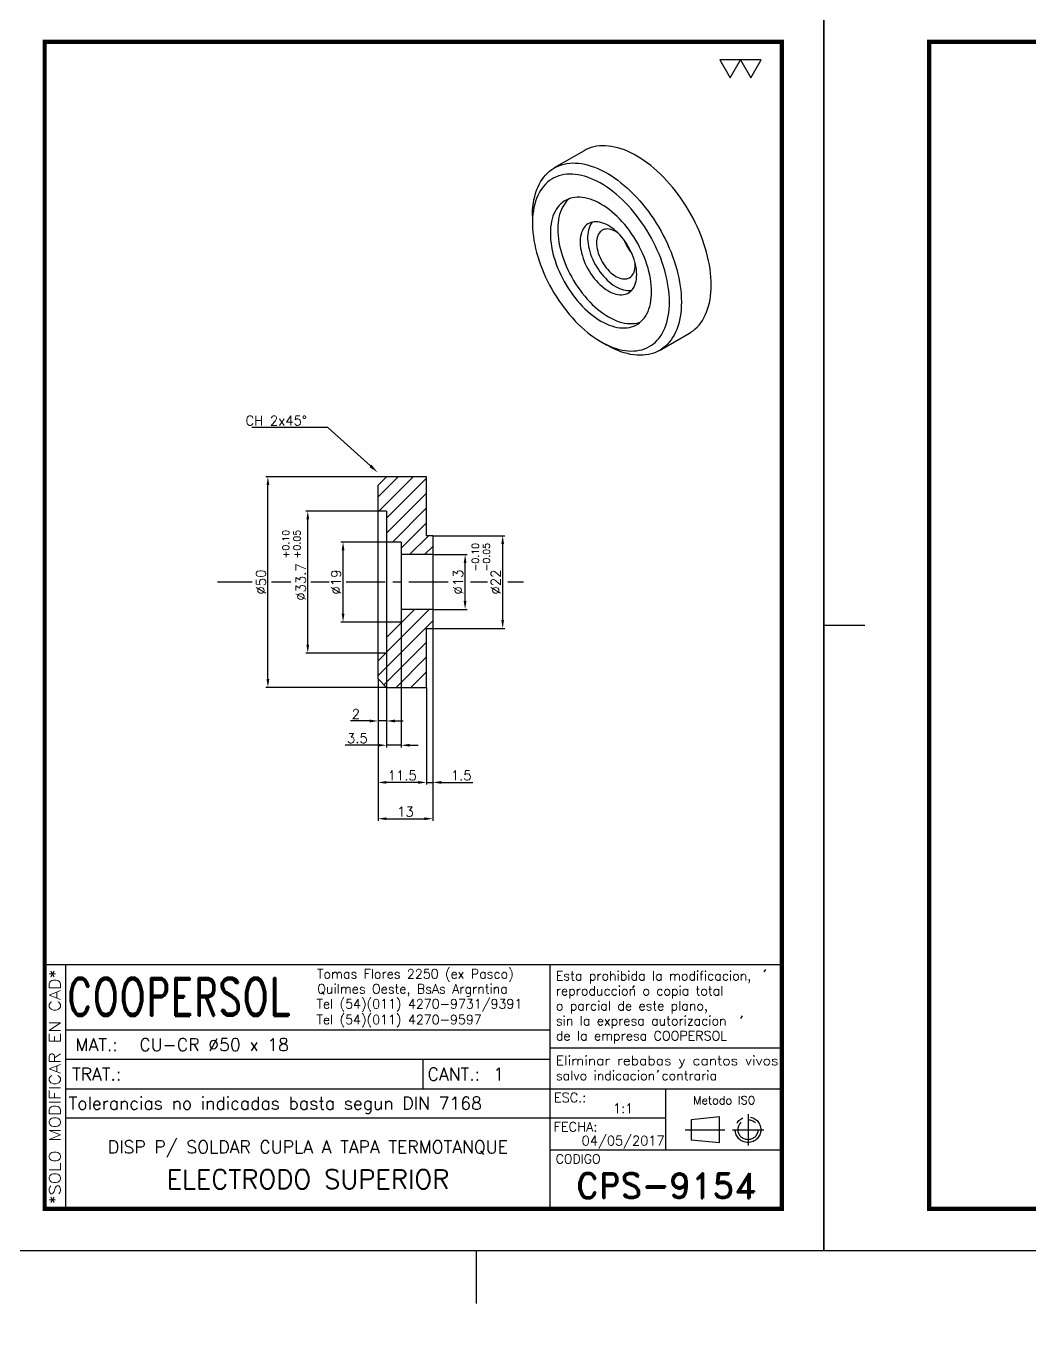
# Model space of a CAD drawing. Extents: x -13768 to 18086, y -10615 to 1188.
# Drawn here: x 1070.6 to 1308.9, y -18.5 to 290.7 of the extents above; entities that cross this region are included whole.
import ezdxf
from ezdxf import colors
from ezdxf.entities.mleader import LeaderData, LeaderLine
from ezdxf.enums import TextEntityAlignment as Align
from ezdxf.math import Vec2, Vec3

# ---------------------------------------------------------------- set-up
doc = ezdxf.new("R2010")
doc.units = 0
doc.header["$LTSCALE"] = 7.5
doc.header["$MEASUREMENT"] = 0
doc.linetypes.add('CENTER', pattern=[2, 1.25, -0.25, 0.25, -0.25])
doc.layers.get('0').update_dxf_attribs({"linetype": 'CONTINUOUS'})
doc.layers.get('DEFPOINTS').update_dxf_attribs({"linetype": 'CONTINUOUS'})
for name, color, linetype in [('0-CO', 3, 'CONTINUOUS'), ('1', 1, 'CENTER'), ('CL', 1, 'CENTER'), ('CO', 3, 'CONTINUOUS'), ('FI', 1, 'CONTINUOUS'), ('RY', 5, 'CONTINUOUS')]:
    doc.layers.add(name, color=color, linetype=linetype)
doc.styles.add('ROMAND', font='ROMAND')
doc.styles.add('ROMANS', font='ROMANS.SHX')
doc.dimstyles.new('1', dxfattribs={"dimtxt": 2.3, "dimasz": 2, "dimexe": 0.5, "dimexo": 0.0625, "dimgap": 0.5, "dimtad": 1, "dimdec": 4, "dimdsep": 46, "dimtxsty": 'ROMANS', "dimcen": -2, "dimclrt": 7, "dimadec": 0, "dimazin": 0, "dimtfac": 0.869565, "dimtdec": 4, "dimtmove": 0, "dimatfit": 3, "dimfxl": 1, "dimtolj": 1, "dimarcsym": 0})

# ---------------------------------------------------------------- blocks, each defined once
blk = doc.blocks.new('A4G')
blk.add_line((0, 148.5), (9.75, 148.5))
blk.add_lwpolyline([(0, 297), (210, 297), (210, 0), (0, 0)], close=True)
at = {"const_width": 1}
blk.add_lwpolyline([(25, 287), (200, 287), (200, 10), (25, 10)], close=True, dxfattribs=at)
blk = doc.blocks.new('COOPERSOLROT-02')
for p, q in [((0, 58), (175, 58)), ((0, 0), (0, 58)), ((5, 0), (5, 58)), ((120, 0), (120, 58)), ((175, 0), (175, 58)), ((5, 42.5), (120, 42.5)), ((120, 38.19), (175, 38.19)), ((5, 35.5), (120, 35.5)), ((89.89, 28.5), (89.89, 35.5)), ((5, 28.5), (175, 28.5)), ((147.5, 14), (147.5, 28.5)), ((147.5, 21.5), (5, 21.5)), ((120, 14), (175, 14)), ((0, 0), (175, 0))]:
    blk.add_line(p, q)
at = {"color": 1, "linetype": 'CENTER'}
blk.add_line((166.98, 22.51), (166.98, 15.06), dxfattribs=at)
for points in [[(152.09, 18.79), (161.93, 18.79)], [(163.26, 18.79), (170.71, 18.79)]]:
    blk.add_lwpolyline(points, dxfattribs=at)
at = {"layer": '1'}
for points in [[(170.85, 56.26), (171.21, 56.85)], [(139.66, 52.43), (140.02, 53.02)], [(165.28, 45.22), (165.64, 45.81)], [(145.46, 32.42), (145.82, 33.01)]]:
    blk.add_lwpolyline(points, dxfattribs=at)
blk.add_lwpolyline([(160.25, 18.79), (160.25, 21.83), (153.47, 21.16), (153.47, 16.41), (160.25, 15.74)], close=True, dxfattribs=at)
for radius in [3.05, 2.37]:
    blk.add_circle((166.98, 18.79), radius, dxfattribs=at)
at = {"style": 'ROMANS', "width": 0.996387}
blk.add_text('*SOLO MODIFICAR EN CAD*', height=2.7, rotation=90, dxfattribs=at).set_placement((3.77, 1.09), (3.77, 56.81), align=Align.FIT)
at = {"style": 'ROMAND', "width": 0.75}
blk.add_text('COOPERSOL', height=9, dxfattribs=at).set_placement((5.26, 45.85))
at = {"style": 'ROMANS'}
for s, p in [('MAT.:', (7.32, 37.47)), ('TRAT.:', (6.5, 30.47)), ('CANT.:', (90.89, 30.47)), ('Tolerancias no indicadas basta segun DIN 7168', (5.7, 23.56))]:
    blk.add_text(s, height=3, dxfattribs=at).set_placement(p)
for tag, height, style, p in [('CONJUNTO', 2.3, 'ROMANS', (62.5, 17.5)), ('SUBCONJUNTO', 3, 'ROMANS', (62.5, 11.5)), ('DENOMINACION', 4.5, 'ROMANS', (62.5, 4.75)), ('COD-PLA', 6, 'ROMAND', (147.5, 5.5))]:
    blk.add_attdef(tag, text='', height=height, dxfattribs=dict(style=style)).set_placement(p, align=Align.MIDDLE)
at = {"layer": '1', "style": 'ROMANS'}
for s, height, p in [('Tomas Flores 2250 (ex Pasco)', 2.2, (64.69, 54.68)), ('Esta prohibida la modificacion,', 2.2, (121.36, 54.23)), ('Quilmes Oeste, BsAs Argrntina', 2.2, (64.69, 51.12)), ('reproduccion o copia total', 2.2, (121.36, 50.67)), ('Tel (54)(011) 4270-9731/9391', 2.2, (64.55, 47.56)), ('Tel (54)(011) 4270-9597', 2.2, (64.55, 43.83)), ('o parcial de este plano,', 2.2, (121.36, 47.11)), ('sin la expresa autorizacion ', 2.2, (121.36, 43.55)), ('de la empresa COOPERSOL', 2.2, (121.36, 39.99)), ('salvo indicacion contraria', 2.2, (121.36, 30.54)), ('ESC.:', 2.25, (120.89, 25.29)), ('FECHA:', 2.25, (120.81, 18.36)), ('CODIGO', 2.16, (121.33, 10.78))]:
    blk.add_text(s, height=height, dxfattribs=at).set_placement(p)
at = {"layer": '1', "style": 'ROMANS', "width": 0.96139}
blk.add_text('Eliminar rebabas y cantos vivos', height=2.2, dxfattribs=at).set_placement((121.34, 34.1), (174.21, 34.1), align=Align.FIT)
at = {"layer": '1', "style": 'ROMANS'}
blk.add_text('Metodo ISO', height=1.948, dxfattribs=at).set_placement((161.34, 25.77), align=Align.MIDDLE)
for tag, p in [('MAT', (22.51, 37.47)), ('TRAT', (22.51, 30.47)), ('CANT', (106.49, 30.47))]:
    blk.add_attdef(tag, p, '', height=3, dxfattribs=at)
for tag, p in [('ESC', (137.33, 22.73)), ('FECHA', (137.33, 15.06))]:
    blk.add_attdef(tag, text='', height=2.25, dxfattribs=at).set_placement(p, align=Align.CENTER)
blk = doc.blocks.new('A3G')
for p, q in [((235, 292), (235, 297)), ((0, 148.5), (9.75, 148.5)), ((235, 5), (235, 0))]:
    blk.add_line(p, q)
blk.add_lwpolyline([(0, 297), (420, 297), (420, 0), (0, 0)], close=True)
at = {"const_width": 1}
blk.add_lwpolyline([(25, 287), (410, 287), (410, 10), (25, 10)], close=True, dxfattribs=at)
blk = doc.blocks.new('*D402')
at = {"layer": 'CO', "color": 0, "lineweight": -2}
for p, q in [((1156.09, 168.27), (1145.34, 168.27)), ((1145.84, 151.27), (1145.84, 166.27)), ((1156.09, 149.27), (1145.34, 149.27))]:
    blk.add_line(p, q, dxfattribs=at)
at = {"layer": 'CO', "color": 0}
for points in [[(1145.51, 166.27), (1146.17, 166.27), (1145.84, 168.27)], [(1145.51, 151.27), (1146.17, 151.27), (1145.84, 149.27)]]:
    blk.add_solid(points, dxfattribs=at)
at = {"layer": 'DEFPOINTS', "color": 0}
for p in [(1145.84, 168.27), (1156.15, 168.27), (1156.15, 149.27)]:
    blk.add_point(p, dxfattribs=at)
at = {"layer": 'CO', "color": 7, "insert": (1144.19, 158.77), "char_height": 2.3, "attachment_point": 5, "rotation": 90, "style": 'ROMANS'}
blk.add_mtext('\\A1;%%C19', dxfattribs=at)
blk = doc.blocks.new('*D403')
at = {"layer": 'CO', "color": 0, "lineweight": -2}
for p, q in [((1154.09, 175.62), (1136.97, 175.62)), ((1137.47, 143.92), (1137.47, 173.62)), ((1154.09, 141.92), (1136.97, 141.92))]:
    blk.add_line(p, q, dxfattribs=at)
at = {"layer": 'CO', "color": 0}
for points in [[(1137.14, 173.62), (1137.8, 173.62), (1137.47, 175.62)], [(1137.14, 143.92), (1137.8, 143.92), (1137.47, 141.92)]]:
    blk.add_solid(points, dxfattribs=at)
at = {"layer": 'DEFPOINTS', "color": 0}
for p in [(1137.47, 175.62), (1154.15, 175.62), (1154.15, 141.92)]:
    blk.add_point(p, dxfattribs=at)
at = {"layer": 'CO', "color": 7, "insert": (1135.82, 158.77), "char_height": 2.3, "attachment_point": 5, "rotation": 90, "style": 'ROMANS'}
blk.add_mtext('\\A1;%%C33.7', dxfattribs=at)
blk = doc.blocks.new('*D404')
at = {"layer": 'CO', "color": 0, "lineweight": -2}
for p, q in [((1156.09, 183.77), (1127.5, 183.77)), ((1128, 135.77), (1128, 181.77)), ((1156.09, 133.77), (1127.5, 133.77))]:
    blk.add_line(p, q, dxfattribs=at)
at = {"layer": 'CO', "color": 0}
for points in [[(1127.67, 181.77), (1128.34, 181.77), (1128, 183.77)], [(1127.67, 135.77), (1128.34, 135.77), (1128, 133.77)]]:
    blk.add_solid(points, dxfattribs=at)
at = {"layer": 'DEFPOINTS', "color": 0}
for p in [(1128, 183.77), (1156.15, 183.77), (1156.15, 133.77)]:
    blk.add_point(p, dxfattribs=at)
at = {"layer": 'CO', "color": 7, "insert": (1126.35, 158.77), "char_height": 2.3, "attachment_point": 5, "rotation": 90, "style": 'ROMANS'}
blk.add_mtext('\\A1;%%C50', dxfattribs=at)
blk = doc.blocks.new('*D405')
at = {"layer": 'CO', "color": 0, "lineweight": -2}
for p, q in [((1156.15, 141.86), (1156.15, 125.3)), ((1154.15, 135.71), (1154.15, 125.3)), ((1152.15, 125.8), (1147.62, 125.8)), ((1156.15, 125.8), (1154.15, 125.8)), ((1158.15, 125.8), (1160.15, 125.8))]:
    blk.add_line(p, q, dxfattribs=at)
at = {"layer": 'CO', "color": 0}
for points in [[(1152.15, 126.13), (1152.15, 125.46), (1154.15, 125.8)], [(1158.15, 126.13), (1158.15, 125.46), (1156.15, 125.8)]]:
    blk.add_solid(points, dxfattribs=at)
at = {"layer": 'DEFPOINTS', "color": 0}
for p in [(1156.15, 141.92), (1154.15, 135.77), (1154.15, 125.8)]:
    blk.add_point(p, dxfattribs=at)
at = {"layer": 'CO', "color": 7, "insert": (1148.89, 127.45), "char_height": 2.3, "attachment_point": 5, "style": 'ROMANS'}
blk.add_mtext('\\A1;2', dxfattribs=at)
blk = doc.blocks.new('*D406')
at = {"layer": 'CO', "color": 0, "lineweight": -2}
for p, q in [((1159.65, 149.21), (1159.65, 119.54)), ((1156.15, 141.8), (1156.15, 119.54)), ((1154.15, 120.04), (1146.33, 120.04)), ((1159.65, 120.04), (1156.15, 120.04)), ((1161.65, 120.04), (1163.65, 120.04))]:
    blk.add_line(p, q, dxfattribs=at)
at = {"layer": 'CO', "color": 0}
for points in [[(1154.15, 120.37), (1154.15, 119.7), (1156.15, 120.04)], [(1161.65, 120.37), (1161.65, 119.7), (1159.65, 120.04)]]:
    blk.add_solid(points, dxfattribs=at)
at = {"layer": 'DEFPOINTS', "color": 0}
for p in [(1159.65, 149.27), (1156.15, 141.86), (1156.15, 120.04)]:
    blk.add_point(p, dxfattribs=at)
at = {"layer": 'CO', "color": 7, "insert": (1149.24, 121.69), "char_height": 2.3, "attachment_point": 5, "style": 'ROMANS'}
blk.add_mtext('\\A1;3.5', dxfattribs=at)
blk = doc.blocks.new('*D407')
at = {"layer": 'CO', "color": 0, "lineweight": -2}
for p, q in [((1154.15, 135.71), (1154.15, 110.71)), ((1165.65, 133.71), (1165.65, 110.71)), ((1163.65, 111.21), (1156.15, 111.21))]:
    blk.add_line(p, q, dxfattribs=at)
at = {"layer": 'CO', "color": 0}
for points in [[(1156.15, 111.55), (1156.15, 110.88), (1154.15, 111.21)], [(1163.65, 111.55), (1163.65, 110.88), (1165.65, 111.21)]]:
    blk.add_solid(points, dxfattribs=at)
at = {"layer": 'DEFPOINTS', "color": 0}
for p in [(1154.15, 135.77), (1165.65, 133.77), (1154.15, 111.21)]:
    blk.add_point(p, dxfattribs=at)
at = {"layer": 'CO', "color": 7, "insert": (1159.9, 112.86), "char_height": 2.3, "attachment_point": 5, "style": 'ROMANS'}
blk.add_mtext('\\A1;11.5', dxfattribs=at)
blk = doc.blocks.new('*D408')
at = {"layer": 'CO', "color": 0, "lineweight": -2}
for p, q in [((1167.15, 147.71), (1167.15, 110.71)), ((1165.65, 133.71), (1165.65, 110.71)), ((1163.65, 111.21), (1161.65, 111.21)), ((1165.65, 111.21), (1167.15, 111.21)), ((1169.15, 111.21), (1176.64, 111.21))]:
    blk.add_line(p, q, dxfattribs=at)
at = {"layer": 'CO', "color": 0}
for points in [[(1163.65, 111.55), (1163.65, 110.88), (1165.65, 111.21)], [(1169.15, 111.55), (1169.15, 110.88), (1167.15, 111.21)]]:
    blk.add_solid(points, dxfattribs=at)
at = {"layer": 'DEFPOINTS', "color": 0}
for p in [(1167.15, 147.77), (1165.65, 133.77), (1167.15, 111.21)]:
    blk.add_point(p, dxfattribs=at)
at = {"layer": 'CO', "color": 7, "insert": (1173.9, 112.86), "char_height": 2.3, "attachment_point": 5, "style": 'ROMANS'}
blk.add_mtext('\\A1;1.5', dxfattribs=at)
blk = doc.blocks.new('*D409')
at = {"layer": 'CO', "color": 0, "lineweight": -2}
for p, q in [((1167.15, 147.65), (1167.15, 102.1)), ((1154.15, 135.65), (1154.15, 102.1)), ((1156.15, 102.6), (1165.15, 102.6))]:
    blk.add_line(p, q, dxfattribs=at)
at = {"layer": 'CO', "color": 0}
for points in [[(1156.15, 102.93), (1156.15, 102.27), (1154.15, 102.6)], [(1165.15, 102.93), (1165.15, 102.27), (1167.15, 102.6)]]:
    blk.add_solid(points, dxfattribs=at)
at = {"layer": 'DEFPOINTS', "color": 0}
for p in [(1167.15, 147.71), (1154.15, 135.71), (1167.15, 102.6)]:
    blk.add_point(p, dxfattribs=at)
at = {"layer": 'CO', "color": 7, "insert": (1160.65, 104.25), "char_height": 2.3, "attachment_point": 5, "style": 'ROMANS'}
blk.add_mtext('\\A1;13', dxfattribs=at)
blk = doc.blocks.new('*D410')
at = {"layer": 'CO', "color": 0, "lineweight": -2}
for p, q in [((1167.22, 165.27), (1175.32, 165.27)), ((1174.82, 154.27), (1174.82, 163.27)), ((1167.22, 152.27), (1175.32, 152.27))]:
    blk.add_line(p, q, dxfattribs=at)
at = {"layer": 'CO', "color": 0}
for points in [[(1174.48, 163.27), (1175.15, 163.27), (1174.82, 165.27)], [(1174.48, 154.27), (1175.15, 154.27), (1174.82, 152.27)]]:
    blk.add_solid(points, dxfattribs=at)
at = {"layer": 'DEFPOINTS', "color": 0}
for p in [(1167.15, 165.27), (1174.82, 165.27), (1167.15, 152.27)]:
    blk.add_point(p, dxfattribs=at)
at = {"layer": 'CO', "color": 7, "insert": (1173.17, 158.77), "char_height": 2.3, "attachment_point": 5, "rotation": 90, "style": 'ROMANS'}
blk.add_mtext('\\A1;%%C13', dxfattribs=at)
blk = doc.blocks.new('*D411')
at = {"layer": 'CO', "color": 0, "lineweight": -2}
for p, q in [((1167.22, 169.77), (1184.24, 169.77)), ((1183.74, 149.77), (1183.74, 167.77)), ((1167.22, 147.77), (1184.24, 147.77))]:
    blk.add_line(p, q, dxfattribs=at)
at = {"layer": 'CO', "color": 0}
for points in [[(1183.4, 167.77), (1184.07, 167.77), (1183.74, 169.77)], [(1183.4, 149.77), (1184.07, 149.77), (1183.74, 147.77)]]:
    blk.add_solid(points, dxfattribs=at)
at = {"layer": 'DEFPOINTS', "color": 0}
for p in [(1167.15, 169.77), (1183.74, 169.77), (1167.15, 147.77)]:
    blk.add_point(p, dxfattribs=at)
at = {"layer": 'CO', "color": 7, "insert": (1182.09, 158.77), "char_height": 2.3, "attachment_point": 5, "rotation": 90, "style": 'ROMANS'}
blk.add_mtext('\\A1;%%C22', dxfattribs=at)
blk = doc.blocks.new('TOL')
at = {"layer": '0-CO', "style": 'ROMANS'}
for tag, p in [('TOLSUP', (2.34, 3.94)), ('TOLINF', (2.34, 1.29))]:
    blk.add_attdef(tag, p, '', height=1.64, dxfattribs=at)
blk = doc.blocks.new('A1G')
blk.add_line((471, 589), (471, 594))
blk.add_lwpolyline([(0, 0), (841, 0), (841, 594), (0, 594)], close=True)

msp = doc.modelspace()

# ---------------------------------------------------------------- hatches: boundary and pattern name
at = {"layer": 'RY'}
h = msp.add_hatch(dxfattribs=at)
h.set_pattern_fill('ANSI31', color=256, scale=20, style=0)
h.set_pattern_definition([(45, (11611.4102, -10538.0623), (-1.76776695, 1.76776695), [])])
h.paths.add_polyline_path([(1156.15302, 141.92258), (1154.15302, 141.92258), (1154.15302, 135.77258), (1156.15302, 133.77258), (1165.65302, 133.77258), (1165.65302, 147.77258), (1167.15302, 147.77258), (1167.15302, 152.27258), (1159.65302, 152.27258), (1159.65302, 149.27258), (1156.15302, 149.27258)])
h.paths.add_polyline_path([(1165.65302, 183.77258), (1156.15302, 183.77258), (1154.15302, 181.77258), (1154.15302, 175.62258), (1156.15302, 175.62258), (1156.15302, 168.27258), (1159.65302, 168.27258), (1159.65302, 165.27258), (1167.15302, 165.27258), (1167.15302, 169.77258), (1165.65302, 169.77258)])

# ---------------------------------------------------------------- linework, layer by layer
for p, q in [((1156.15302, 183.77258), (1154.15302, 181.77258)), ((1165.65302, 183.77258), (1156.15302, 183.77258)), ((1165.65302, 169.77258), (1165.65302, 183.77258)), ((1154.15302, 158.77258), (1154.15302, 181.77258)), ((1156.15302, 175.62258), (1154.15302, 175.62258)), ((1156.15302, 175.62258), (1156.15302, 141.92258)), ((1159.65302, 168.27258), (1156.15302, 168.27258)), ((1159.65302, 168.27258), (1159.65302, 149.27258)), ((1167.15302, 169.77258), (1165.65302, 169.77258)), ((1167.15302, 169.77258), (1167.15302, 147.77258)), ((1167.15302, 165.27258), (1159.65302, 165.27258)), ((1154.15302, 135.77258), (1154.15302, 158.77258)), ((1167.15302, 152.27258), (1159.65302, 152.27258)), ((1159.65302, 149.27258), (1156.15302, 149.27258)), ((1165.65302, 147.77258), (1167.15302, 147.77258)), ((1165.65302, 133.77258), (1165.65302, 147.77258)), ((1156.15302, 141.92258), (1154.15302, 141.92258)), ((1154.15302, 135.77258), (1156.15302, 133.77258)), ((1156.15302, 133.77258), (1165.65302, 133.77258))]:
    msp.add_line(p, q)
at = {"layer": 'CL'}
for p, q in [((1124.24354, 158.77258), (1116.00932, 158.77258)), ((1133.44129, 158.77258), (1128.87699, 158.77258)), ((1142.56989, 158.77258), (1138.21305, 158.77258)), ((1170.81145, 158.77258), (1146.58096, 158.77258)), ((1180.09715, 158.77258), (1176.0817, 158.77258)), ((1188.69638, 158.77258), (1184.99096, 158.77258))]:
    msp.add_line(p, q, dxfattribs=at)
at = {"layer": 'CO'}
for points in [[(1237.74912, 278.45768), (1240.19327, 282.69108), (1235.30497, 282.69108)], [(1242.63743, 278.45768), (1245.08158, 282.69108), (1240.19327, 282.69108)]]:
    msp.add_lwpolyline(points, close=True, dxfattribs=at)
at = {"layer": 'FI'}
for p, q in [((1203.06135, 261.14247), (1195.99028, 257.06043)), ((1190.8116, 245.61431), (1190.8116, 243.98149)), ((1220.98825, 213.75798), (1228.05932, 217.84002)), ((1207.07241, 215.81388), (1208.4864, 214.99734))]:
    msp.add_line(p, q, dxfattribs=at)
at = {"layer": 'FI', "flags": 128}
for points in [[(1233.23801, 229.28614), (1233.22046, 230.20563), (1233.16785, 231.14356), (1233.08028, 232.09805), (1232.95792, 233.06723), (1232.80103, 234.04916), (1232.6099, 235.0419), (1232.38493, 236.04347), (1232.12655, 237.05188), (1231.83528, 238.06514), (1231.5117, 239.08123), (1231.15645, 240.09813), (1230.77023, 241.11383), (1230.35382, 242.12631), (1229.90803, 243.13355), (1229.43376, 244.13356), (1228.93195, 245.12436), (1228.40358, 246.10397), (1227.84972, 247.07046), (1227.27146, 248.02189), (1226.66994, 248.95639), (1226.04637, 249.8721), (1225.40198, 250.7672), (1224.73805, 251.6399), (1224.0559, 252.48849), (1223.35688, 253.31128), (1222.64239, 254.10662), (1221.91383, 254.87295), (1221.17266, 255.60874), (1220.42034, 256.31253), (1219.65838, 256.98293), (1218.88828, 257.61859), (1218.11157, 258.21826), (1217.3298, 258.78076), (1216.54451, 259.30495), (1215.75727, 259.78981), (1214.96964, 260.23437), (1214.18318, 260.63774), (1213.39946, 260.99913), (1212.62002, 261.31782), (1211.84643, 261.59317), (1211.0802, 261.82464), (1210.32287, 262.01177), (1209.57595, 262.15419), (1208.8409, 262.25161), (1208.11919, 262.30385), (1207.41226, 262.31079), (1206.7215, 262.27242), (1206.04829, 262.18883), (1205.39397, 262.06017), (1204.75983, 261.8867), (1204.14714, 261.66877), (1203.55711, 261.40681), (1203.06135, 261.14247)], [(1190.8116, 245.61431), (1190.81599, 246.06656), (1190.85108, 246.95499), (1190.92118, 247.82049), (1191.02617, 248.66135), (1191.16583, 249.4759), (1191.33988, 250.26252), (1191.54798, 251.01965), (1191.78972, 251.74579), (1192.06461, 252.43949), (1192.37211, 253.09938), (1192.71162, 253.72415), (1193.08244, 254.31256), (1193.48386, 254.86344), (1193.91506, 255.37569), (1194.37521, 255.8483), (1194.86337, 256.28032), (1195.37859, 256.67092), (1195.91984, 257.0193), (1196.48604, 257.32477), (1197.07607, 257.58673), (1197.68877, 257.80466), (1198.3229, 257.97813), (1198.97723, 258.10679), (1199.65043, 258.19038), (1200.34119, 258.22875), (1201.04812, 258.2218), (1201.76983, 258.16957), (1202.50488, 258.07215), (1203.25181, 257.92973), (1204.00913, 257.7426), (1204.77536, 257.51113), (1205.54895, 257.23578), (1206.32839, 256.91709), (1207.11211, 256.5557), (1207.89857, 256.15233), (1208.6862, 255.70777), (1209.47344, 255.22291), (1210.25873, 254.69872), (1211.0405, 254.13622), (1211.81721, 253.53655), (1212.58731, 252.90088), (1213.34927, 252.23049), (1214.10159, 251.5267), (1214.84276, 250.79091), (1215.57132, 250.02458), (1216.28582, 249.22924), (1216.98483, 248.40645), (1217.66699, 247.55786), (1218.33091, 246.68516), (1218.9753, 245.79006), (1219.59887, 244.87435), (1220.20039, 243.93985), (1220.77865, 242.98842), (1221.33251, 242.02193), (1221.86088, 241.04232), (1222.36269, 240.05152), (1222.83696, 239.05151), (1223.28275, 238.04426), (1223.69916, 237.03179), (1224.08538, 236.01609), (1224.44063, 234.99919), (1224.76421, 233.9831), (1225.05548, 232.96984), (1225.31386, 231.96143), (1225.53884, 230.95986), (1225.72996, 229.96712), (1225.88686, 228.98519), (1226.00921, 228.01601), (1226.09678, 227.06152), (1226.14939, 226.12359), (1226.16694, 225.2041)], [(1223.33851, 225.2041), (1223.3209, 226.08804), (1223.2681, 226.99039), (1223.18024, 227.9092), (1223.05749, 228.8425), (1222.90013, 229.78824), (1222.70849, 230.7444), (1222.483, 231.70888), (1222.22413, 232.67961), (1221.93246, 233.65449), (1221.60861, 234.6314), (1221.25328, 235.60822), (1220.86725, 236.58285), (1220.45134, 237.55316), (1220.00647, 238.51707), (1219.53359, 239.47247), (1219.03372, 240.41731), (1218.50796, 241.34953), (1217.95743, 242.26712), (1217.38334, 243.16809), (1216.78692, 244.05048), (1216.16946, 244.91239), (1215.53231, 245.75196), (1214.87685, 246.56735), (1214.20449, 247.35681), (1213.51668, 248.11863), (1212.81493, 248.85115), (1212.10074, 249.55279), (1211.37567, 250.22203), (1210.64128, 250.85742), (1209.89917, 251.45759), (1209.15095, 252.02123), (1208.39823, 252.54712), (1207.64264, 253.03413), (1206.88583, 253.4812), (1206.12942, 253.88736), (1205.37506, 254.25174), (1204.62438, 254.57354), (1203.87902, 254.85206), (1203.14057, 255.08671), (1202.41064, 255.27697), (1201.69082, 255.42243), (1200.98266, 255.52278), (1200.28769, 255.5778), (1199.60742, 255.58738), (1198.94333, 255.55148), (1198.29684, 255.47019), (1197.66937, 255.34369), (1197.06227, 255.17224), (1196.47686, 254.95622), (1195.91439, 254.6961), (1195.3761, 254.39245), (1194.86315, 254.04591), (1194.37665, 253.65723), (1193.91764, 253.22727), (1193.48714, 252.75695), (1193.08606, 252.2473), (1192.71528, 251.6994), (1192.37559, 251.11446), (1192.06775, 250.49373), (1191.79241, 249.83857), (1191.55016, 249.15039), (1191.34154, 248.43068), (1191.16699, 247.681), (1191.0269, 246.90297), (1190.92157, 246.09828), (1190.85122, 245.26868), (1190.816, 244.41595), (1190.816, 243.54195), (1190.85122, 242.64856), (1190.92157, 241.73773), (1191.0269, 240.81142), (1191.16699, 239.87165), (1191.34154, 238.92044), (1191.55016, 237.95986), (1191.79241, 236.99199), (1192.06775, 236.01893), (1192.37559, 235.04277), (1192.71528, 234.06564), (1193.08606, 233.08965), (1193.48714, 232.11691), (1193.91764, 231.14954), (1194.37665, 230.18963), (1194.86315, 229.23925), (1195.3761, 228.30047), (1195.91439, 227.37531), (1196.47686, 226.46579), (1197.06227, 225.57386), (1197.66937, 224.70148), (1198.29684, 223.85051), (1198.94333, 223.02281), (1199.60742, 222.22016), (1200.28769, 221.44431), (1200.98266, 220.69694), (1201.69082, 219.97967), (1202.41064, 219.29404), (1203.14057, 218.64155), (1203.87902, 218.0236), (1204.62438, 217.44154), (1205.37506, 216.89662), (1206.12942, 216.39003), (1206.88583, 215.92287), (1207.64264, 215.49614), (1208.39823, 215.11076), (1209.15095, 214.76759), (1209.89917, 214.46734), (1210.64128, 214.21069), (1211.37567, 213.99818), (1212.10074, 213.83027), (1212.81493, 213.70733), (1213.51668, 213.62962), (1214.20449, 213.59732), (1214.87685, 213.61048), (1215.53231, 213.66909), (1216.16946, 213.77302), (1216.78692, 213.92203), (1217.38334, 214.11582), (1217.95743, 214.35395), (1218.50796, 214.63591), (1219.03372, 214.9611), (1219.53359, 215.32881), (1220.00647, 215.73823), (1220.45134, 216.18849), (1220.86725, 216.67862), (1221.25328, 217.20754), (1221.60861, 217.77411), (1221.93246, 218.37711), (1222.22413, 219.01522), (1222.483, 219.68708), (1222.70849, 220.39121), (1222.90013, 221.12611), (1223.05749, 221.89017), (1223.18024, 222.68174), (1223.2681, 223.49911), (1223.3209, 224.3405), (1223.33851, 225.2041)], [(1219.09587, 227.65333), (1219.07824, 228.41502), (1219.0254, 229.19483), (1218.93751, 229.99047), (1218.81483, 230.79961), (1218.65771, 231.61988), (1218.46662, 232.44887), (1218.24211, 233.28415), (1217.98485, 234.12327), (1217.69559, 234.96376), (1217.37518, 235.80317), (1217.02455, 236.63902), (1216.64474, 237.46887), (1216.23686, 238.29029), (1215.80211, 239.10086), (1215.34176, 239.89821), (1214.85717, 240.68), (1214.34974, 241.44393), (1213.82098, 242.18777), (1213.27243, 242.90933), (1212.70571, 243.60649), (1212.12246, 244.27722), (1211.52442, 244.91954), (1210.91332, 245.53157), (1210.29096, 246.11152), (1209.65918, 246.65767), (1209.01981, 247.16844), (1208.37473, 247.64233), (1207.72585, 248.07794), (1207.07506, 248.47399), (1206.42426, 248.82933), (1205.77538, 249.14291), (1205.1303, 249.41381), (1204.49094, 249.64124), (1203.85915, 249.82452), (1203.23679, 249.96314), (1202.62569, 250.05666), (1202.02765, 250.10483), (1201.4444, 250.1075), (1200.87768, 250.06467), (1200.32913, 249.97645), (1199.80037, 249.84311), (1199.29294, 249.66503), (1198.80835, 249.44275), (1198.348, 249.17691), (1197.91325, 248.86829), (1197.50537, 248.5178), (1197.12556, 248.12646), (1196.77493, 247.69543), (1196.45452, 247.22597), (1196.16526, 246.71945), (1195.908, 246.17736), (1195.68349, 245.60129), (1195.4924, 244.99293), (1195.33528, 244.35407), (1195.2126, 243.68658), (1195.12471, 242.99241), (1195.07187, 242.2736), (1195.05424, 241.53226), (1195.07187, 240.77057), (1195.12471, 239.99076), (1195.2126, 239.19512), (1195.33528, 238.38598), (1195.4924, 237.56571), (1195.68349, 236.73672), (1195.908, 235.90144), (1196.16526, 235.06233), (1196.45452, 234.22183), (1196.77493, 233.38243), (1197.12556, 232.54657), (1197.50537, 231.71672), (1197.91325, 230.8953), (1198.348, 230.08473), (1198.80835, 229.28738), (1199.29294, 228.50559), (1199.80037, 227.74166), (1200.32913, 226.99782), (1200.87768, 226.27627), (1201.4444, 225.5791), (1202.02765, 224.90837), (1202.62569, 224.26605), (1203.23679, 223.65402), (1203.85915, 223.07408), (1204.49094, 222.52792), (1205.1303, 222.01715), (1205.77538, 221.54326), (1206.42426, 221.10766), (1207.07506, 220.7116), (1207.72585, 220.35626), (1208.37473, 220.04269), (1209.01981, 219.77178), (1209.65918, 219.54436), (1210.29096, 219.36107), (1210.91332, 219.22246), (1211.52442, 219.12893), (1212.12246, 219.08076), (1212.70571, 219.07809), (1213.27243, 219.12093), (1213.82098, 219.20914), (1214.34974, 219.34249), (1214.85717, 219.52056), (1215.34176, 219.74284), (1215.80211, 220.00868), (1216.23686, 220.3173), (1216.64474, 220.66779), (1217.02455, 221.05913), (1217.37518, 221.49016), (1217.69559, 221.95962), (1217.98485, 222.46614), (1218.24211, 223.00823), (1218.46662, 223.5843), (1218.65771, 224.19266), (1218.81483, 224.83152), (1218.93751, 225.49902), (1219.0254, 226.19319), (1219.07824, 226.91199), (1219.09587, 227.65333)], [(1199.5057, 249.74608), (1199.27313, 249.53831), (1198.89333, 249.14697), (1198.5427, 248.71594), (1198.22229, 248.24648), (1197.93303, 247.73996), (1197.67576, 247.19787), (1197.45126, 246.6218), (1197.26017, 246.01344), (1197.10305, 245.37458), (1196.98036, 244.70709), (1196.89247, 244.01292), (1196.83964, 243.29411), (1196.82201, 242.55277), (1196.83964, 241.79108), (1196.89247, 241.01127), (1196.98036, 240.21563), (1197.10305, 239.40649), (1197.26017, 238.58622), (1197.45126, 237.75723), (1197.67576, 236.92195), (1197.93303, 236.08284), (1198.22229, 235.24234), (1198.5427, 234.40294), (1198.89333, 233.56708), (1199.27313, 232.73723), (1199.68101, 231.91581), (1200.11576, 231.10524), (1200.57611, 230.30789), (1201.06071, 229.5261), (1201.56813, 228.76217), (1202.0969, 228.01833), (1202.64544, 227.29678), (1203.21217, 226.59961), (1203.79541, 225.92888), (1204.39346, 225.28656), (1205.00456, 224.67453), (1205.62691, 224.09459), (1206.2587, 223.54843), (1206.89807, 223.03766), (1207.54314, 222.56377), (1208.19203, 222.12817), (1208.84282, 221.73211), (1209.49362, 221.37677), (1210.1425, 221.0632), (1210.78757, 220.79229), (1211.42694, 220.56487), (1212.05873, 220.38158), (1212.68109, 220.24297), (1213.29218, 220.14944), (1213.89023, 220.10127), (1214.47347, 220.0986), (1215.0402, 220.14144), (1215.58875, 220.22965), (1216.11751, 220.363), (1216.41218, 220.46002)], [(1215.56034, 231.73537), (1215.54283, 232.30521), (1215.49038, 232.89231), (1215.40328, 233.49359), (1215.28198, 234.10592), (1215.12711, 234.72611), (1214.93947, 235.35092), (1214.72005, 235.9771), (1214.46999, 236.60139), (1214.19059, 237.22053), (1213.88331, 237.83128), (1213.54975, 238.43047), (1213.19165, 239.01498), (1212.81088, 239.58175), (1212.40942, 240.12783), (1211.98936, 240.65037), (1211.5529, 241.14665), (1211.10232, 241.61409), (1210.63995, 242.05024), (1210.16821, 242.45283), (1209.68956, 242.81976), (1209.2065, 243.14912), (1208.72154, 243.43919), (1208.23722, 243.68846), (1207.75605, 243.89564), (1207.28055, 244.05963), (1206.81319, 244.17958), (1206.35641, 244.25488), (1205.9126, 244.28512), (1205.48406, 244.27015), (1205.07304, 244.21005), (1204.68167, 244.10513), (1204.31199, 243.95594), (1203.96594, 243.76325), (1203.64531, 243.52807), (1203.35178, 243.25163), (1203.08687, 242.93537), (1202.85198, 242.58093), (1202.64831, 242.19017), (1202.47695, 241.76511), (1202.33877, 241.30799), (1202.2345, 240.82117), (1202.16469, 240.30721), (1202.12969, 239.76877), (1202.12969, 239.20867), (1202.16469, 238.62982), (1202.2345, 238.03524), (1202.33877, 237.42804), (1202.47695, 236.81138), (1202.64831, 236.18847), (1202.85198, 235.56257), (1203.08687, 234.93692), (1203.35178, 234.31481), (1203.64531, 233.69946), (1203.96594, 233.09409), (1204.31199, 232.50186), (1204.68167, 231.92585), (1205.07304, 231.36906), (1205.48406, 230.8344), (1205.9126, 230.32465), (1206.35641, 229.84248), (1206.81319, 229.39039), (1207.28055, 228.97075), (1207.75605, 228.58574), (1208.23722, 228.23736), (1208.72154, 227.92745), (1209.2065, 227.6576), (1209.68956, 227.42923), (1210.16821, 227.24352), (1210.63995, 227.10146), (1211.10232, 227.00377), (1211.5529, 226.95096), (1211.98936, 226.94332), (1212.40942, 226.98088), (1212.81088, 227.06345), (1213.19165, 227.19059), (1213.54975, 227.36164), (1213.88331, 227.57571), (1214.19059, 227.83169), (1214.46999, 228.12823), (1214.72005, 228.4638), (1214.93947, 228.83665), (1215.12711, 229.24482), (1215.28198, 229.6862), (1215.40328, 230.15848), (1215.49038, 230.65919), (1215.54283, 231.18574), (1215.56034, 231.73537)], [(1205.06003, 244.20735), (1204.85464, 243.95588), (1204.61974, 243.60144), (1204.41608, 243.21068), (1204.24472, 242.78562), (1204.10654, 242.3285), (1204.00227, 241.84168), (1203.93245, 241.32772), (1203.89745, 240.78928), (1203.89745, 240.22918), (1203.93245, 239.65033), (1204.00227, 239.05575), (1204.10654, 238.44855), (1204.24472, 237.83189), (1204.41608, 237.20898), (1204.61974, 236.58308), (1204.85464, 235.95743), (1205.11954, 235.33532), (1205.41307, 234.71997), (1205.7337, 234.1146), (1206.07976, 233.52237), (1206.44944, 232.94636), (1206.84081, 232.38957), (1207.25183, 231.85491), (1207.68037, 231.34516), (1208.12418, 230.86299), (1208.58096, 230.4109), (1209.04831, 229.99126), (1209.52382, 229.60625), (1210.00498, 229.25787), (1210.48931, 228.94796), (1210.97427, 228.67811), (1211.45733, 228.44974), (1211.93598, 228.26403), (1212.40771, 228.12197), (1212.87008, 228.02428), (1213.32067, 227.97147), (1213.75713, 227.96383), (1214.17718, 228.00139), (1214.39338, 228.03977)], [(1211.05768, 241.65806), (1211.01117, 241.68988), (1210.61059, 241.94133), (1210.21, 242.15239), (1209.81247, 242.32144), (1209.42101, 242.44721), (1209.0386, 242.52874), (1208.66815, 242.5654), (1208.31249, 242.55692), (1207.97432, 242.50336), (1207.65621, 242.40513), (1207.36059, 242.26298), (1207.0897, 242.07799), (1206.84561, 241.85156), (1206.63017, 241.58542), (1206.44502, 241.2816), (1206.29158, 240.9424), (1206.17101, 240.57042), (1206.08422, 240.16847), (1206.03188, 239.73963), (1206.0144, 239.28714), (1206.03188, 238.81447), (1206.08422, 238.32519), (1206.17101, 237.82305), (1206.29158, 237.31185), (1206.44502, 236.79549), (1206.63017, 236.27791), (1206.84561, 235.76303), (1207.0897, 235.25478), (1207.36059, 234.75702), (1207.65621, 234.27355), (1207.97432, 233.80804), (1208.31249, 233.36404), (1208.66815, 232.94492), (1209.0386, 232.55387), (1209.42101, 232.19388), (1209.81247, 231.86768), (1210.21, 231.57775), (1210.61059, 231.3263), (1211.01117, 231.11524), (1211.40871, 230.94619), (1211.80017, 230.82042), (1212.18258, 230.73889), (1212.55302, 230.70223), (1212.90869, 230.71071), (1213.24686, 230.76427), (1213.56497, 230.8625), (1213.86059, 231.00465), (1214.13148, 231.18965), (1214.37557, 231.41607), (1214.59101, 231.68221), (1214.77616, 231.98603), (1214.9296, 232.32523), (1215.05017, 232.69721), (1215.13696, 233.09916), (1215.18929, 233.52801), (1215.20678, 233.98049), (1215.20678, 233.98049)], [(1215.20678, 233.98049), (1215.18929, 234.45317), (1215.18506, 234.50846)], [(1228.05932, 217.84002), (1228.40358, 218.05002), (1228.93195, 218.4196), (1229.43376, 218.83101), (1229.90803, 219.28344), (1230.35382, 219.77599), (1230.77023, 220.30769), (1231.15645, 220.87747), (1231.5117, 221.48421), (1231.83528, 222.1267), (1232.12655, 222.80366), (1232.38493, 223.51376), (1232.6099, 224.25558), (1232.80103, 225.02765), (1232.95792, 225.82843), (1233.08028, 226.65634), (1233.16785, 227.50973), (1233.22046, 228.38692), (1233.23801, 229.28614)], [(1226.16694, 225.2041), (1226.14939, 224.30488), (1226.09678, 223.42769), (1226.00921, 222.5743), (1225.88686, 221.74639), (1225.72996, 220.94561), (1225.53884, 220.17354), (1225.31386, 219.43172), (1225.05548, 218.72162), (1224.76421, 218.04466), (1224.44063, 217.40217), (1224.08538, 216.79543), (1223.69916, 216.22565), (1223.28275, 215.69395), (1222.83696, 215.2014), (1222.36269, 214.74897), (1221.86088, 214.33756), (1221.33251, 213.96798), (1220.77865, 213.64097), (1220.20039, 213.35718), (1219.59887, 213.11718), (1218.9753, 212.92143), (1218.33091, 212.77033), (1217.66699, 212.66418), (1216.98483, 212.60318), (1216.28582, 212.58747), (1215.57132, 212.61706), (1214.84276, 212.69191), (1214.10159, 212.81186), (1213.34927, 212.97667), (1212.58731, 213.18603), (1211.81721, 213.4395), (1211.0405, 213.7366), (1210.25873, 214.07672), (1209.47344, 214.45919), (1208.6862, 214.88326), (1208.4864, 214.99734)]]:
    msp.add_lwpolyline(points, dxfattribs=at)
at = {"layer": 'FI'}
msp.add_arc((1222.95488, 243.76003), 11.06705, 200.4359379, 219.5586856, dxfattribs=at)

# ---------------------------------------------------------------- block references
for name, p in [('A4G', (1050, 0)), ('A3G', (1260, 0))]:
    msp.add_blockref(name, p)
ref = msp.add_blockref('COOPERSOLROT-02', (1075, 10))
ref.add_attrib('COD-PLA', 'CPS-9154', dxfattribs={"height": 6, "style": 'ROMAND'}).set_placement((1222.5, 15.5), align=Align.MIDDLE)
ref.add_attrib('FECHA', '04/05/2017', dxfattribs={"layer": '1', "height": 2.25, "style": 'ROMANS'}).set_placement((1212.33468, 25.061), align=Align.CENTER)
ref.add_attrib('MAT', 'CU-CR %%c50 x 18', (1097.50529, 47.46815), dxfattribs={"layer": '1', "height": 3, "style": 'ROMANS'})
ref.add_attrib('ESC', '1:1', dxfattribs={"layer": '1', "height": 2.25, "style": 'ROMANS'}).set_placement((1212.33468, 32.72855), align=Align.CENTER)
ref.add_attrib('CANT', '1', (1181.49059, 40.46815), dxfattribs={"layer": '1', "height": 3, "style": 'ROMANS'})
ref.add_attrib('DENOMINACION', 'ELECTRODO SUPERIOR', dxfattribs={"height": 4.5, "style": 'ROMANS'}).set_placement((1137.5, 17.03781), align=Align.MIDDLE)
ref.add_attrib('SUBCONJUNTO', 'DISP P/ SOLDAR CUPLA A TAPA TERMOTANQUE', dxfattribs={"height": 3, "style": 'ROMANS'}).set_placement((1137.5, 24.47785), align=Align.MIDDLE)
at = {"xscale": 2.5, "yscale": 2.5, "zscale": 2.5}
msp.add_blockref('A1G', (0, -1485), dxfattribs=at)
at = {"layer": 'CO', "rotation": 90}
for p, values in [((1137.01294, 162.06229), {'TOLINF': '+0.05', 'TOLSUP': '+0.10'}), ((1181.998, 158.95866), {'TOLINF': '-0.05', 'TOLSUP': '-0.10'})]:
    msp.add_blockref('TOL', p, dxfattribs=at).add_auto_attribs(values)

# ---------------------------------------------------------------- dimensions: what is measured, and where the dimension line sits
at = {"layer": 'CO'}
for base, p1, p2, picture, middle in [((1128.00329, 183.77258), (1156.15302, 133.77258), (1156.15302, 183.77258), '*D404', (1126.35329, 158.77258)), ((1137.46902, 175.62258), (1154.15302, 141.92258), (1154.15302, 175.62258), '*D403', (1135.81902, 158.77258)), ((1145.84122, 168.27258), (1156.15302, 149.27258), (1156.15302, 168.27258), '*D402', (1144.19122, 158.77258)), ((1183.73612, 169.77258), (1167.15302, 147.77258), (1167.15302, 169.77258), '*D411', (1182.08612, 158.77258)), ((1174.81515, 165.27258), (1167.15302, 152.27258), (1167.15302, 165.27258), '*D410', (1173.16515, 158.77258))]:
    dim = msp.add_linear_dim(base=base, p1=p1, p2=p2, angle=90, text='%%C<>', dimstyle='1', dxfattribs=at)
    dim.commit()
    dim.dimension.update_dxf_attribs({"geometry": picture, "text_midpoint": middle})
for base, p1, p2, picture, middle in [((1156.15302, 120.03736), (1159.65302, 149.27258), (1156.15302, 141.86008), '*D406', (1149.24349, 121.68736)), ((1167.15302, 102.6002), (1154.15302, 135.71008), (1167.15302, 147.71008), '*D409', (1160.65302, 104.2502)), ((1167.15302, 111.21497), (1165.65302, 133.77258), (1167.15302, 147.77258), '*D408', (1173.89825, 112.86497)), ((1154.15302, 125.79536), (1156.15302, 141.92258), (1154.15302, 135.77258), '*D405', (1148.88635, 127.44536)), ((1154.15302, 111.21497), (1165.65302, 133.77258), (1154.15302, 135.77258), '*D407', (1159.90302, 112.86497))]:
    dim = msp.add_linear_dim(base=base, p1=p1, p2=p2, dimstyle='1', dxfattribs=at)
    dim.commit()
    dim.dimension.update_dxf_attribs({"geometry": picture, "text_midpoint": middle})

# ---------------------------------------------------------------- leaders
ml = msp.add_multileader_mtext('Standard', dxfattribs=at)
ml.set_content('CH 2x45%%D', color=7, style='ROMANS')
ml.set_leader_properties(color=256, linetype='ByLayer', lineweight=-1)
ml.build(insert=Vec2(0, 0))
ml.multileader.update_dxf_attribs({"text_left_attachment_type": 6, "text_right_attachment_type": 5, "dogleg_length": 4, "arrow_head_size": 2.3})
ctx = ml.context
ctx.base_point, ctx.char_height, ctx.arrow_head_size, ctx.landing_gap_size, ctx.plane_origin = Vec3(1120.59436, 195.47798), 2.3, 2.3, 1, Vec3(1154.04523, 184.80347)
ctx.left_attachment, ctx.right_attachment, ctx.text_align_type = 6, 5, 2
notes = []
notes.append((ctx, [(0, (1, 1, 0), (1142.25626, 195.47798), (-1, 0), 4, [(0, [(1154.04523, 184.80347)], 0, [])])]))
ctx.mtext.insert, ctx.mtext.alignment, ctx.mtext.flow_direction = Vec3(1137.25626, 198.23798), 3, 5
for ctx, leaders in notes:
    for number, flags, end, landing, length, lines in leaders:
        leader = LeaderData()
        leader.index, (leader.has_last_leader_line, leader.has_dogleg_vector, leader.attachment_direction) = number, flags
        leader.last_leader_point, leader.dogleg_vector, leader.dogleg_length = Vec3(end), Vec3(landing), length
        for number, points, colour, breaks in lines:
            line = LeaderLine()
            line.index, line.vertices, line.color, line.breaks = number, Vec3.list(points), colors.encode_raw_color(colour), breaks
            leader.lines.append(line)
        ctx.leaders.append(leader)

doc.saveas('drawing.dxf')
